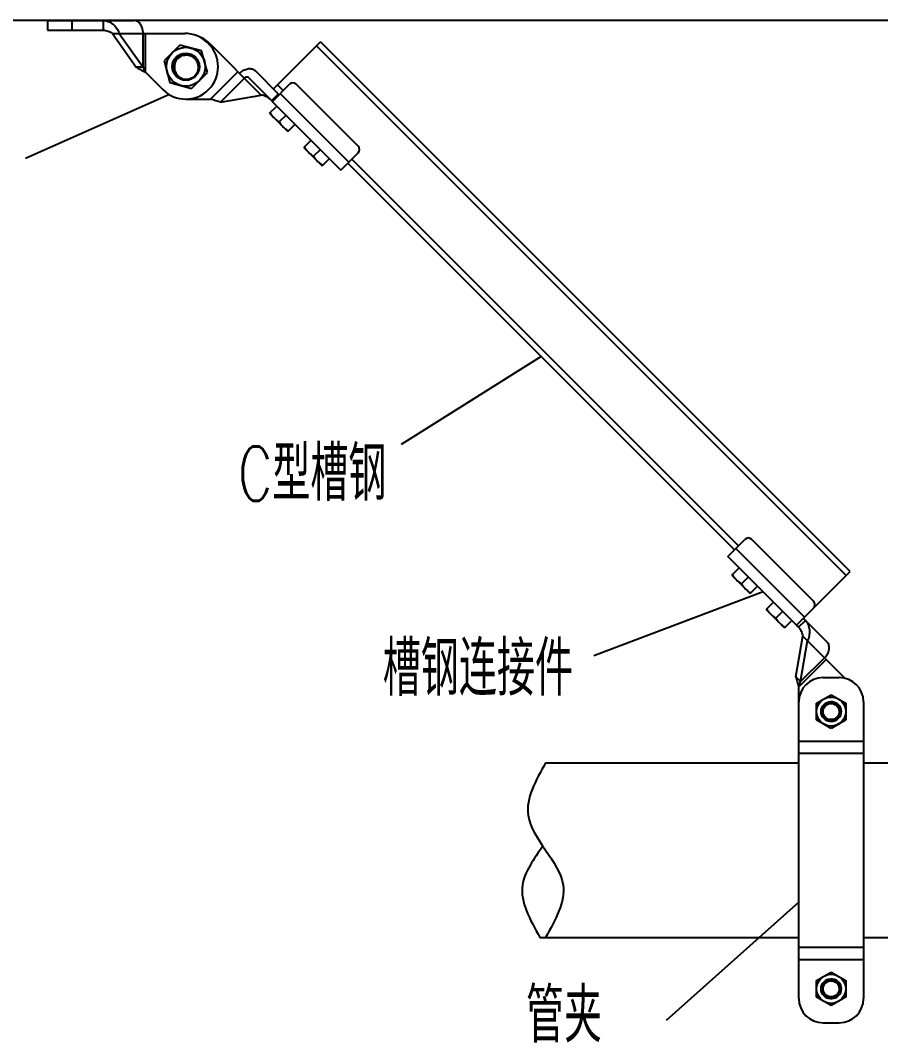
# Model space of a CAD drawing. Extents: x 27938 to 1042331, y -235042 to 1535213.
# Drawn here: x 708359 to 714688, y 763227 to 770755 of the extents above; entities that cross this region are included whole.
import ezdxf

# ---------------------------------------------------------------- set-up
doc = ezdxf.new("R2010")
doc.units = 0
doc.header["$LTSCALE"] = 1000
doc.header["$MEASUREMENT"] = 0
doc.layers.add('bz', color=2, linetype='Continuous')
doc.layers.add('W_DIM', color=4, linetype='Continuous')
doc.styles.get("Standard").update_dxf_attribs({"font": 'gbenor.shx', "bigfont": 'gbcbig.shx'})
doc.styles.add('wwp100', font='txt.shx', dxfattribs={"width": 0.7, "height": 400, "bigfont": 'hztxt.shx'})
doc.dimstyles.get("Standard").update_dxf_attribs({"dimtxt": 0.18, "dimasz": 0.18, "dimexe": 0.18, "dimexo": 0.0625, "dimgap": 0.09, "dimtad": 0, "dimtih": 1, "dimtoh": 1, "dimdec": 4, "dimzin": 0, "dimdsep": 46, "dimtxsty": 'Standard', "dimcen": 0.09, "dimadec": 0, "dimazin": 0, "dimtfac": 1, "dimtdec": 4, "dimtofl": 0, "dimtmove": 0, "dimatfit": 3, "dimfxl": 1, "dimtolj": 1, "dimtzin": 0, "dimarcsym": 0})

msp = doc.modelspace()

# ---------------------------------------------------------------- linework, layer by layer
at = {"linetype": 'Continuous'}
for p, q in [((708557.5, 770754.8), (708557.5, 770683.4)), ((708557.5, 770754.8), (709193.6, 770754.8)), ((708736.1, 770754.8), (708736.1, 770683.4)), ((708966.5, 770754.8), (708966.5, 770683.4)), ((708557.5, 770683.4), (708966.5, 770683.4)), ((709035, 770659.6), (709210.4, 770411.6)), ((709035, 770659.6), (709568.1, 770659.6)), ((709085.6, 770659.6), (709260.9, 770411.6)), ((709260.9, 770411.6), (709260.9, 770659.6)), ((709277.8, 770375), (709277.8, 770659.6)), ((709743.8, 770582.5), (709736.5, 770589.8)), ((710220.5, 770250.9), (710565.7, 770596.1)), ((714464.5, 766697.2), (710565.7, 770596.1)), ((709532.7, 770573.5), (709416.1, 770456.8)), ((709692.1, 770530.8), (709532.7, 770573.5)), ((709734.8, 770371.4), (709692.1, 770530.8)), ((709754.2, 770582.5), (710131.1, 770205.6)), ((714435.1, 766667.8), (710536.2, 770566.7)), ((709416.1, 770456.8), (709458.8, 770297.5)), ((709573.1, 770498), (709573, 770498)), ((709575.8, 770498), (709575.9, 770498)), ((709260.9, 770411.6), (709210.4, 770411.6)), ((709277.8, 770375), (709407.1, 770245.7)), ((709618.1, 770254.8), (709734.8, 770371.4)), ((709959.5, 770377.2), (709758.3, 770176)), ((710086.4, 770385), (710261.1, 770210.4)), ((709458.8, 770297.5), (709618.1, 770254.8)), ((709831.7, 770154.2), (710007.1, 770329.6)), ((710035.9, 770334.5), (710210.5, 770159.8)), ((710257.6, 770213.8), (710207.1, 770163.3)), ((710212.5, 770158.7), (710338.3, 770284.6)), ((710292, 770238.3), (710249.9, 770280.4)), ((710776.1, 769712.1), (710271, 770217.3)), ((710843.5, 769830), (710388.9, 770284.6)), ((709575.4, 770176), (709758.3, 770176)), ((709831.7, 770154.2), (710131.1, 770205.6)), ((710212.1, 770158.3), (710717.2, 769653.2)), ((710191.9, 770070.8), (710245.7, 770124.7)), ((710191.9, 770070.8), (710326.6, 769936.1)), ((710313.1, 770057.3), (710263, 770007.2)), ((710380.4, 769990), (710326.6, 769936.1)), ((710444.4, 769818.2), (710498.3, 769872.1)), ((710444.4, 769818.2), (710579.1, 769683.5)), ((710565.7, 769804.7), (710515.6, 769754.6)), ((710843.5, 769779.5), (710717.2, 769653.2)), ((710633, 769737.4), (710579.1, 769683.5)), ((713614.2, 766857.2), (710767.7, 769703.7)), ((713643.7, 766886.7), (710797.2, 769733.2)), ((713563.7, 766806.7), (713690, 766933)), ((713740.5, 766933), (714195.1, 766478.3)), ((713622.6, 766865.6), (714127.8, 766360.5)), ((714084.5, 766285.9), (713563.7, 766806.7)), ((713594, 766668.6), (713647.9, 766722.5)), ((714071.3, 766304), (714464.5, 766697.2)), ((713594, 766668.6), (713728.7, 766533.9)), ((713715.2, 766655.1), (713665.2, 766605.1)), ((713782.6, 766587.8), (713728.7, 766533.9)), ((713846.6, 766416), (713900.5, 766469.9)), ((713846.6, 766416), (713981.3, 766281.3)), ((713967.8, 766402.6), (713917.7, 766352.5)), ((714035.2, 766335.2), (713981.3, 766281.3)), ((714084.5, 766285.9), (714135, 766336.4)), ((714119.4, 766352.1), (714295.5, 766175.9)), ((714064.7, 765921.2), (714116.1, 766220.6)), ((714100.4, 765885.5), (714151.8, 766184.9)), ((714116.1, 766220.6), (714427.9, 765908.8)), ((714086.5, 765847.8), (714287.7, 766049)), ((714275.8, 766060.9), (714100.4, 765885.5)), ((714064.7, 765921.2), (714100.4, 765885.5)), ((714086.5, 763551.5), (714086.5, 765847.8)), ((714265.1, 765915), (714384.2, 765915)), ((714217.5, 765726.8), (714324.6, 765788.6)), ((714324.6, 765788.6), (714431.8, 765726.8)), ((714217.5, 765603.1), (714217.5, 765726.8)), ((714302.5, 765732.7), (714302.3, 765732.7)), ((714360.2, 765713.4), (714360.1, 765713.4)), ((714380.6, 765711.9), (714380.6, 765711.8)), ((714380.6, 765711.8), (714380.7, 765711.7)), ((714431.8, 765726.8), (714431.8, 765603.1)), ((714562.7, 765736.4), (714562.7, 763551.5)), ((714397.4, 765658.6), (714397.4, 765658.6)), ((714397.4, 765658.4), (714397.4, 765658.3)), ((714397.5, 765659.9), (714397.5, 765659.8)), ((714397.5, 765659.9), (714397.5, 765659.7)), ((714324.6, 765541.2), (714217.5, 765603.1)), ((714431.8, 765603.1), (714324.6, 765541.2)), ((714374.7, 765613.8), (714374.6, 765613.8)), ((714374.8, 765613.9), (714374.7, 765613.9)), ((714374.7, 765613.9), (714374.7, 765613.8)), ((714374.8, 765614), (714374.8, 765613.9)), ((714375.2, 765614.3), (714375.1, 765614.3)), ((714375.1, 765614.3), (714375.1, 765614.2)), ((714375.3, 765614.4), (714375.2, 765614.4)), ((714375.2, 765614.4), (714375.2, 765614.3)), ((714375.4, 765614.5), (714375.3, 765614.4)), ((714375.3, 765614.4), (714375.3, 765614.4)), ((714375.9, 765615), (714375.8, 765614.9)), ((714375.8, 765614.9), (714375.8, 765614.9)), ((714376, 765615.1), (714375.9, 765615)), ((714086.5, 765447.9), (714562.7, 765447.9)), ((714086.5, 765358.6), (714562.7, 765358.6)), ((712223.2, 765286.9), (714086.5, 765286.9)), ((714562.7, 765286.9), (715515.3, 765286.9)), ((712181.7, 764001), (714086.5, 764001)), ((714562.7, 764001), (715485.5, 764001)), ((714086.5, 763929.4), (714562.7, 763929.4)), ((714086.5, 763840), (714562.7, 763840)), ((714217.5, 763684.8), (714324.6, 763746.7)), ((714324.6, 763746.7), (714431.8, 763684.8)), ((714217.5, 763561.1), (714217.5, 763684.8)), ((714302.5, 763690.8), (714302.3, 763690.7)), ((714360.2, 763671.4), (714360.1, 763671.5)), ((714380.6, 763669.9), (714380.6, 763669.9)), ((714380.6, 763669.9), (714380.7, 763669.7)), ((714431.8, 763684.8), (714431.8, 763561.1)), ((714397.4, 763616.7), (714397.4, 763616.6)), ((714397.4, 763616.4), (714397.4, 763616.3)), ((714397.5, 763618), (714397.5, 763617.8)), ((714397.5, 763618), (714397.5, 763617.8)), ((714324.6, 763499.3), (714217.5, 763561.1)), ((714431.8, 763561.1), (714324.6, 763499.3)), ((714374.7, 763571.9), (714374.6, 763571.8)), ((714374.8, 763572), (714374.7, 763571.9)), ((714374.7, 763571.9), (714374.7, 763571.9)), ((714374.8, 763572), (714374.8, 763572)), ((714375.2, 763572.4), (714375.1, 763572.3)), ((714375.1, 763572.3), (714375.1, 763572.3)), ((714375.3, 763572.5), (714375.2, 763572.4)), ((714375.2, 763572.4), (714375.2, 763572.4)), ((714375.4, 763572.6), (714375.3, 763572.5)), ((714375.3, 763572.5), (714375.3, 763572.5)), ((714375.9, 763573), (714375.8, 763573)), ((714375.8, 763573), (714375.8, 763572.9)), ((714376, 763573.1), (714375.9, 763573)), ((714265.1, 763372.9), (714384.2, 763372.9))]:
    msp.add_line(p, q, dxfattribs=at)
for centre, radius in [((709575.4, 770414.1), 142.9), ((709575.4, 770414.1), 100.2), ((709575.4, 770414.1), 95.3), ((714324.6, 765664.9), 107.1), ((714324.6, 765664.9), 73.7), ((714324.6, 765664.9), 59.5), ((714324.6, 763623), 107.1), ((714324.6, 763623), 73.7), ((714324.6, 763623), 59.5)]:
    msp.add_circle(centre, radius, dxfattribs=at)
for centre, radius, start, end in [((709568.1, 770421.5), 238.1, 45, 90), ((709585.8, 770414.1), 238.1, 45, 67.63031), ((709575.4, 770414.1), 238.1, 225, 45), ((709575.4, 770414.1), 83.9, 101.48488, 165.44483), ((709575.4, 770414.3), 83.8, 101.10333, 101.4834), ((709575.4, 770414), 84, 95.59662, 101.09946), ((709575.4, 770414.1), 84, 92.60725, 95.59802), ((709575.4, 770414.4), 83.7, 91.69418, 92.60616), ((709575.4, 770414.5), 83.5, 91.37381, 91.69398), ((709581.1, 770414.9), 83.5, 94.99489, 95.50792), ((709575.4, 770414.3), 83.7, 89.75296, 91.37328), ((709575.4, 770414.1), 84, 88.71875, 89.6641), ((709575.4, 770414), 84.1, 87.15432, 88.71863), ((709575.6, 770414.1), 84.1, 177.70337, 178.51134), ((709575.6, 770414.1), 84.1, 177.69503, 178.78973), ((709575.5, 770414.1), 84, 178.51135, 179.23308), ((709575.4, 770414.1), 83.9, 178.78883, 181.69256), ((709575.2, 770414.1), 83.7, 179.23213, 181.6927), ((709575.6, 770414.1), 84.1, 175.15789, 177.69509), ((709575.4, 770414.1), 83.9, 172.14543, 175.15819), ((709575.4, 770414.1), 83.9, 168.67355, 172.14337), ((709575.5, 770414.1), 84, 165.4458, 168.67361), ((709574, 770408.5), 94.7, 342.31446, 343.94712), ((710363.6, 770259.4), 35.7, 45, 135), ((710818.2, 769804.7), 35.7, 315, 45), ((713715.2, 766907.7), 35.7, 45, 135), ((714169.9, 766453.1), 35.7, 315, 45), ((714265.1, 765736.4), 178.6, 90, 180), ((714384.2, 765736.4), 178.6, 0, 90), ((714324.6, 765664.9), 71.4, 108.09219, 105.53041), ((714324.6, 765664.9), 60.1, 53.78972, 143.12824), ((714324.3, 765665.2), 59.7, 142.82749, 143.12822), ((714324.5, 765665), 60, 140.32828, 142.82605), ((714324.7, 765664.9), 60.2, 139.12725, 140.32924), ((714324.7, 765664.8), 60.3, 138.70846, 139.12741), ((714326.6, 765665.8), 71.2, 107.2173, 109.79104), ((714324.8, 765665.2), 59.8, 52.51705, 53.7893), ((714326.5, 765664), 59.8, 55.33718, 55.67721), ((714326.4, 765663.9), 59.9, 54.1228, 55.3368), ((714324.7, 765665), 60, 51.24611, 52.5171), ((714326.3, 765663.7), 60.2, 52.0023, 54.1222), ((714324.6, 765664.9), 60.2, 50.58106, 51.24633), ((714326.2, 765663.5), 60.4, 50.43148, 52.00277), ((714326.1, 765663.4), 60.5, 50.04004, 50.43172), ((714326.1, 765663.4), 60.5, 49.19898, 50.04001), ((714320.3, 765671.5), 72.4, 32.67364, 34.93175), ((714324.6, 765664.9), 73, 356.06244, 41.06244), ((714324.8, 765665.1), 72.8, 39.98819, 41.06221), ((714324.6, 765665), 73, 38.79662, 39.79988), ((714320.8, 765671.7), 71.9, 23.90688, 32.68142), ((714321.5, 765672.1), 71.1, 23.32965, 23.88613), ((714326, 765666.5), 71.7, 314.16129, 318.95629), ((714326.1, 765666.5), 71.7, 318.9568, 320.02346), ((714325.5, 765666.9), 72.3, 320.06817, 352.31475), ((714324.9, 765667), 72.9, 352.26728, 353.08797), ((714325, 765667), 72.9, 353.08802, 353.36074), ((714324.7, 765664.9), 73, 354.42131, 354.78419), ((714325, 765667), 72.8, 353.40008, 354.29095), ((714324.8, 765664.9), 72.9, 354.83536, 355.91999), ((714326.2, 765666.4), 71.5, 312.88161, 313.20481), ((714326.1, 765666.4), 71.6, 313.52425, 313.92611), ((714324.6, 763623), 71.4, 108.09219, 105.53041), ((714324.6, 763623), 60.1, 53.78972, 143.12824), ((714324.7, 763622.9), 60.2, 139.12725, 140.32924), ((714324.7, 763622.9), 60.3, 138.70846, 139.12741), ((714326.6, 763623.8), 71.2, 107.2173, 109.79104), ((714324.8, 763623.2), 59.8, 52.51705, 53.7893), ((714326.5, 763622.1), 59.8, 55.33718, 55.67721), ((714326.4, 763621.9), 59.9, 54.1228, 55.3368), ((714324.7, 763623.1), 60, 51.24611, 52.5171), ((714326.3, 763621.7), 60.2, 52.0023, 54.1222), ((714324.6, 763623), 60.2, 50.58106, 51.24633), ((714326.2, 763621.5), 60.4, 50.43148, 52.00277), ((714326.1, 763621.5), 60.5, 50.04004, 50.43172), ((714326.1, 763621.5), 60.5, 49.19898, 50.04001), ((714320.3, 763629.5), 72.4, 32.67364, 34.93175), ((714324.6, 763623), 73, 356.06244, 41.06244), ((714324.8, 763623.1), 72.8, 39.98819, 41.06221), ((714324.6, 763623), 73, 38.79662, 39.79988), ((714320.8, 763629.8), 71.9, 23.90688, 32.68142), ((714324.3, 763623.2), 59.7, 142.82749, 143.12822), ((714324.5, 763623.1), 60, 140.32828, 142.82605), ((714325.5, 763624.9), 72.3, 320.06817, 352.31475), ((714321.5, 763630.1), 71.1, 23.32965, 23.88613), ((714324.9, 763625.1), 72.9, 352.26728, 353.08797), ((714325, 763625.1), 72.9, 353.08802, 353.36074), ((714324.7, 763623), 73, 354.42131, 354.78419), ((714324.8, 763623), 72.9, 354.83536, 355.91999), ((714325, 763625.1), 72.8, 353.40008, 354.29095), ((714265.1, 763551.5), 178.6, 180, 270), ((714326.2, 763624.4), 71.5, 312.88161, 313.20481), ((714326.1, 763624.4), 71.6, 313.52425, 313.92611), ((714326, 763624.6), 71.7, 314.16129, 318.95629), ((714326.1, 763624.5), 71.7, 318.9568, 320.02346), ((714384.2, 763551.5), 178.6, 270, 0)]:
    msp.add_arc(centre, radius, start, end, dxfattribs=at)
for points, knots in [([(708966.5, 770754.8), (708979.6, 770754.8), (709006.5, 770749.7), (709041.6, 770728.3), (709068.9, 770697.2), (709081.1, 770672.4), (709085.6, 770659.6)], [0, 0, 0, 0, 0.243233, 0.493078, 0.748723, 1, 1, 1, 1]), ([(709260.9, 770659.6), (709260.9, 770671.9), (709257.7, 770695.7), (709243.6, 770726.9), (709221.7, 770749.1), (709202.5, 770754.8), (709193.6, 770754.8)], [0, 0, 0, 0, 0.287969, 0.555344, 0.790533, 1, 1, 1, 1]), ([(708966.5, 770683.4), (708979.3, 770683.4), (709004, 770678.7), (709025.6, 770666.5), (709035, 770659.6)], [0, 0, 0, 0, 0.522516, 1, 1, 1, 1]), ([(709665.1, 770382.3), (709669, 770396.1), (709670.7, 770425.9), (709655.5, 770459.9), (709635.1, 770480.4), (709616.4, 770491.8), (709595.6, 770498.1), (709581, 770498.7), (709573.8, 770498.1)], [0, 0, 0, 0, 0.249273, 0.49841, 0.623846, 0.749245, 0.874621, 1, 1, 1, 1]), ([(709210.4, 770411.6), (709220.3, 770404.8), (709242.6, 770392.2), (709265.6, 770381), (709277.8, 770375)], [0, 0, 0, 0, 0.468219, 1, 1, 1, 1]), ([(709260.9, 770411.6), (709262.1, 770408.5), (709267, 770396), (709273.2, 770384), (709277.8, 770375)], [0, 0, 0, 0, 0.244001, 1, 1, 1, 1]), ([(709491.5, 770411.6), (709491.2, 770404.3), (709492.6, 770389.6), (709500.2, 770368.8), (709512.8, 770350.5), (709534.9, 770331.1), (709570.5, 770318.1), (709600.5, 770322), (709614.1, 770327.1)], [0, 0, 0, 0, 0.125414, 0.250833, 0.376265, 0.501706, 0.750785, 1, 1, 1, 1]), ([(709971.4, 770365.3), (709980.1, 770374), (709999.2, 770388.6), (710031.2, 770400.6), (710062.4, 770400.8), (710080.1, 770391.3), (710086.4, 770385)], [0, 0, 0, 0, 0.287971, 0.555344, 0.790532, 1, 1, 1, 1]), ([(710035.9, 770334.5), (710034.3, 770336.1), (710029.9, 770338.5), (710022.1, 770338.4), (710014.1, 770335.4), (710009.3, 770331.8), (710007.1, 770329.6)], [0, 0, 0, 0, 0.209498, 0.444667, 0.711989, 1, 1, 1, 1]), ([(709831.7, 770154.2), (709820, 770156.4), (709795.3, 770163.3), (709771.1, 770171.6), (709758.3, 770176)], [0, 0, 0, 0, 0.468219, 1, 1, 1, 1]), ([(710196.4, 770173.9), (710187.4, 770183), (710166.6, 770197.1), (710142.7, 770203.7), (710131.1, 770205.6)], [0, 0, 0, 0, 0.522516, 1, 1, 1, 1]), ([(710212.5, 770158.7), (710212.4, 770158.7), (710211.5, 770158.5), (710211, 770159.4), (710210.5, 770159.8)], [0, 0, 0, 0, 0.126775, 1, 1, 1, 1]), ([(710195.6, 770074.6), (710197.8, 770071.2), (710206.8, 770058), (710217.1, 770045.6), (710225.5, 770037.1)], [0, 0, 0, 0, 0.250789, 1, 1, 1, 1]), ([(710225.5, 770037.1), (710234, 770028.6), (710246.4, 770018.4), (710259.6, 770009.4), (710263, 770007.2)], [0, 0, 0, 0, 0.749211, 1, 1, 1, 1]), ([(710263, 770007.2), (710265.2, 770003.9), (710274.2, 769990.6), (710284.4, 769978.2), (710292.9, 769969.7)], [0, 0, 0, 0, 0.250789, 1, 1, 1, 1]), ([(710292.9, 769969.7), (710301.4, 769961.3), (710313.8, 769951), (710327, 769942.1), (710330.3, 769939.9)], [0, 0, 0, 0, 0.749211, 1, 1, 1, 1]), ([(710448.2, 769822), (710450.4, 769818.6), (710459.4, 769805.4), (710469.6, 769793), (710478.1, 769784.5)], [0, 0, 0, 0, 0.250789, 1, 1, 1, 1]), ([(710478.1, 769784.5), (710486.6, 769776.1), (710499, 769765.8), (710512.2, 769756.8), (710515.6, 769754.6)], [0, 0, 0, 0, 0.749211, 1, 1, 1, 1]), ([(710515.6, 769754.6), (710517.8, 769751.3), (710526.7, 769738.1), (710537, 769725.6), (710545.5, 769717.2)], [0, 0, 0, 0, 0.250789, 1, 1, 1, 1]), ([(710545.5, 769717.2), (710553.9, 769708.7), (710566.3, 769698.5), (710579.6, 769689.5), (710582.9, 769687.3)], [0, 0, 0, 0, 0.749211, 1, 1, 1, 1]), ([(713597.8, 766672.4), (713600, 766669.1), (713609, 766655.8), (713619.2, 766643.4), (713627.7, 766634.9)], [0, 0, 0, 0, 0.250789, 1, 1, 1, 1]), ([(713627.7, 766634.9), (713636.2, 766626.5), (713648.6, 766616.2), (713661.8, 766607.3), (713665.2, 766605.1)], [0, 0, 0, 0, 0.749211, 1, 1, 1, 1]), ([(713665.2, 766605.1), (713667.3, 766601.7), (713676.3, 766588.5), (713686.6, 766576.1), (713695, 766567.6)], [0, 0, 0, 0, 0.250789, 1, 1, 1, 1]), ([(713695, 766567.6), (713703.5, 766559.1), (713715.9, 766548.9), (713729.1, 766539.9), (713732.5, 766537.7)], [0, 0, 0, 0, 0.749211, 1, 1, 1, 1]), ([(713850.4, 766419.8), (713852.6, 766416.5), (713861.5, 766403.3), (713871.8, 766390.8), (713880.3, 766382.4)], [0, 0, 0, 0, 0.250789, 1, 1, 1, 1]), ([(713880.3, 766382.4), (713888.7, 766373.9), (713901.1, 766363.7), (713914.4, 766354.7), (713917.7, 766352.5)], [0, 0, 0, 0, 0.749211, 1, 1, 1, 1]), ([(713917.7, 766352.5), (713919.9, 766349.1), (713928.9, 766335.9), (713939.1, 766323.5), (713947.6, 766315)], [0, 0, 0, 0, 0.250789, 1, 1, 1, 1]), ([(713947.6, 766315), (713956.1, 766306.5), (713968.5, 766296.3), (713981.7, 766287.3), (713985.1, 766285.1)], [0, 0, 0, 0, 0.749211, 1, 1, 1, 1]), ([(714084.5, 766285.9), (714082.4, 766288), (714078.5, 766291.9), (714073.9, 766296.6), (714069.6, 766302.3), (714071.3, 766304)], [0, 0, 0, 0, 0.378665, 0.693291, 1, 1, 1, 1]), ([(714151.8, 766184.9), (714157.7, 766197.1), (714166.6, 766223.3), (714169.3, 766264.6), (714159.6, 766304.6), (714144.3, 766327.2), (714135, 766336.4)], [0, 0, 0, 0, 0.251282, 0.506922, 0.756761, 1, 1, 1, 1]), ([(714084.5, 766285.9), (714093.5, 766276.9), (714107.7, 766256.1), (714114.2, 766232.2), (714116.1, 766220.6)], [0, 0, 0, 0, 0.522516, 1, 1, 1, 1]), ([(714275.8, 766060.9), (714284.5, 766069.6), (714299.1, 766088.7), (714311.1, 766120.7), (714311.3, 766151.9), (714301.9, 766169.6), (714295.5, 766175.9)], [0, 0, 0, 0, 0.287971, 0.555344, 0.790532, 1, 1, 1, 1]), ([(714064.7, 765921.2), (714066.9, 765909.5), (714073.8, 765884.8), (714082.1, 765860.6), (714086.5, 765847.8)], [0, 0, 0, 0, 0.468219, 1, 1, 1, 1]), ([(714086.5, 765847.8), (714087.5, 765851), (714091.7, 765863.8), (714096.2, 765876.5), (714100.4, 765885.5)], [0, 0, 0, 0, 0.254643, 1, 1, 1, 1]), ([(714302.3, 765732.7), (714294.8, 765729.9), (714280.5, 765721.9), (714264.5, 765703.3), (714255.8, 765680.4), (714255.3, 765655.9), (714263.4, 765632.8), (714279.1, 765613.9), (714300.4, 765601.8), (714316.6, 765599.3), (714324.6, 765599.5)], [0, 0, 0, 0, 0.125057, 0.250088, 0.37511, 0.500112, 0.62511, 0.750088, 0.875051, 1, 1, 1, 1]), ([(714359.8, 765727.1), (714353.9, 765729.6), (714341.3, 765733.1), (714321.9, 765732.9), (714303.3, 765727.1), (714292.5, 765719.8), (714287.8, 765715.4)], [0, 0, 0, 0, 0.250246, 0.500331, 0.750262, 1, 1, 1, 1]), ([(714324.6, 765599.5), (714330.9, 765599.7), (714343.4, 765601.9), (714360.4, 765610.5), (714374.2, 765623.6), (714383.5, 765640.2), (714387.6, 765658.8), (714385.9, 765677.8), (714378.6, 765695.4), (714370.4, 765705.1), (714365.6, 765709.2)], [0, 0, 0, 0, 0.125035, 0.250056, 0.37507, 0.500071, 0.625066, 0.75005, 0.875024, 1, 1, 1, 1]), ([(712202.4, 764674.4), (712138.2, 764579.5), (711977.4, 764366), (712108.5, 764131.8), (712181.7, 764001)], [567.944908, 567.944908, 567.944908, 567.944908, 845.129587, 1195.193724, 1195.193724, 1195.193724, 1195.193724]), ([(714302.3, 763690.7), (714294.8, 763688), (714280.5, 763679.9), (714264.5, 763661.4), (714255.8, 763638.5), (714255.3, 763614), (714263.4, 763590.8), (714279.1, 763571.9), (714300.4, 763559.8), (714316.6, 763557.3), (714324.6, 763557.6)], [0, 0, 0, 0, 0.125057, 0.250088, 0.37511, 0.500112, 0.62511, 0.750088, 0.875051, 1, 1, 1, 1]), ([(714359.8, 763685.2), (714353.9, 763687.7), (714341.3, 763691.2), (714321.9, 763690.9), (714303.3, 763685.2), (714292.5, 763677.8), (714287.8, 763673.5)], [0, 0, 0, 0, 0.250246, 0.500331, 0.750262, 1, 1, 1, 1]), ([(714324.6, 763557.6), (714330.9, 763557.8), (714343.4, 763560), (714360.4, 763568.6), (714374.2, 763581.7), (714383.5, 763598.3), (714387.6, 763616.9), (714385.9, 763635.9), (714378.6, 763653.5), (714370.4, 763663.2), (714365.6, 763667.3)], [0, 0, 0, 0, 0.125035, 0.250056, 0.37507, 0.500071, 0.625066, 0.75005, 0.875024, 1, 1, 1, 1])]:
    msp.add_open_spline(points, degree=3, knots=knots, dxfattribs=at)
for points in [[(714287.8, 765715.4), (714283.4, 765711.2), (714279.5, 765706.3), (714276.5, 765701)], [(714287.8, 763673.5), (714283.4, 763669.3), (714279.5, 763664.4), (714276.5, 763659.1)]]:
    msp.add_open_spline(points, degree=3, dxfattribs=at)
msp.add_spline([(712223.2, 765286.9), (712094.6, 764901.1), (712351.8, 764386.8), (712223.2, 764001)], degree=3, dxfattribs=at)
at = {"layer": 'bz'}
msp.add_line((719763.4, 770754.8), (706598, 770754.8), dxfattribs=at)

# ---------------------------------------------------------------- texts
at = {"layer": 'W_DIM', "color": 7, "style": 'wwp100', "width": 0.7}
for s, p in [('C型槽钢', (709960, 767218)), ('槽钢连接件', (711025.2, 765782.3)), ('管夹', (712078.7, 763227.9))]:
    msp.add_text(s, height=400, dxfattribs=at).set_placement(p)

# ---------------------------------------------------------------- leaders
for points in [[(709454.7, 770208.9), (708396.4, 769737.9)], [(712191, 768280.5), (711160.6, 767632.8)], [(713824.1, 766546.3), (712578.8, 766075.6)], [(714086.5, 764260.1), (713111.2, 763388.6)]]:
    msp.add_leader(points, dimstyle='Standard', override={"dimgap": 20, "dimtad": 0})

doc.saveas('drawing.dxf')
